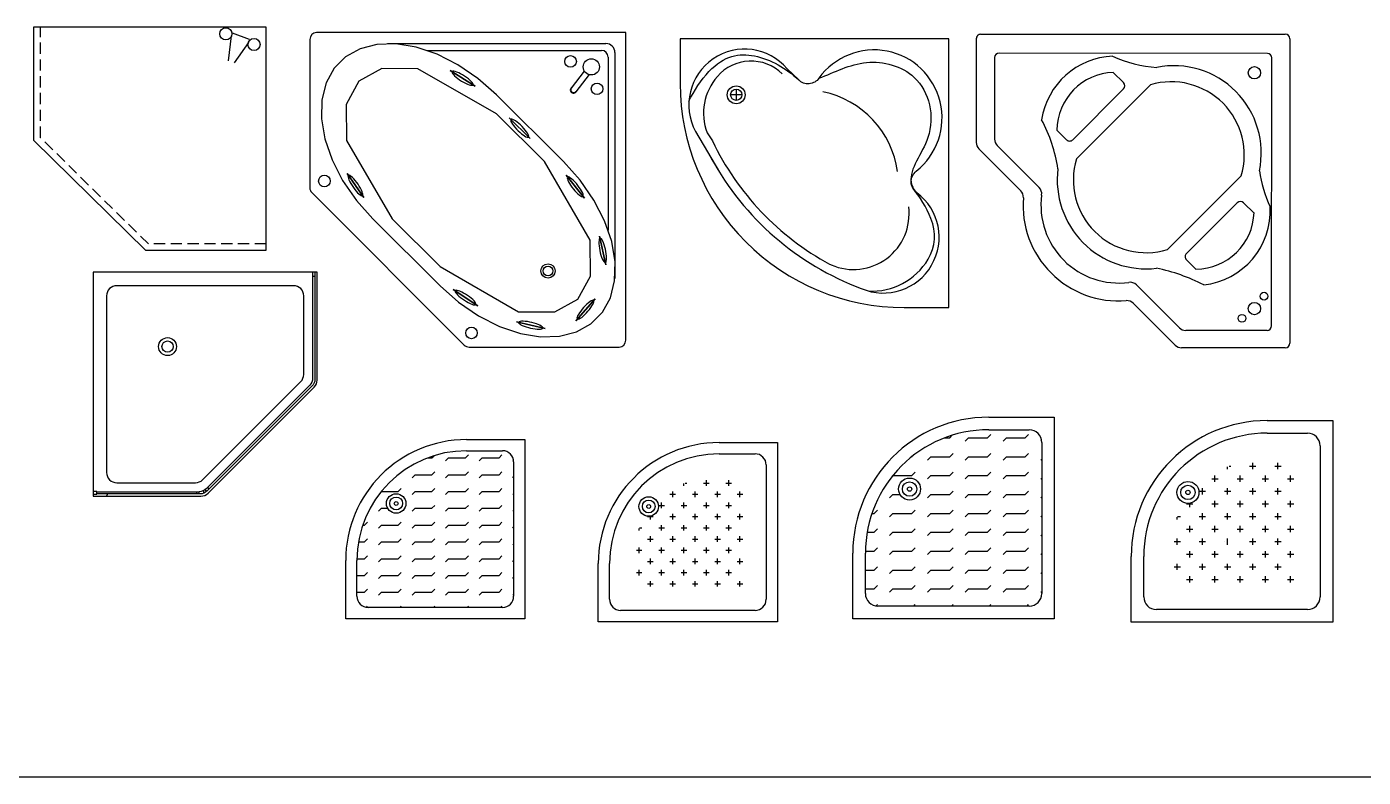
# Model space of a CAD drawing. Extents: x -42728 to 99010, y -18674 to 47645.
# Drawn here: x 39688 to 45656, y 32103 to 35455 of the extents above; entities that cross this region are included whole.
import ezdxf

# ---------------------------------------------------------------- set-up
doc = ezdxf.new("R2010")
doc.units = 0
doc.header["$LTSCALE"] = 100
doc.header["$MEASUREMENT"] = 0
doc.linetypes.add('DASHED', pattern=[0.75, 0.5, -0.25])
doc.layers.get('0').update_dxf_attribs({"linetype": 'CONTINUOUS'})
for name, color, linetype in [('1-门窗', 3, 'CONTINUOUS'), ('HATCH', 9, 'CONTINUOUS'), ('LAYER4', 4, 'CONTINUOUS')]:
    doc.layers.add(name, color=color, linetype=linetype)

# ---------------------------------------------------------------- blocks, each defined once
blk = doc.blocks.new('A$C26F45E04')
at = {"color": 3}
for p, q in [((0, 20), (0, 1380)), ((20, 1400), (1380, 1400)), ((1400, 1380), (1400, 916.6)), ((1302.6, 1318.8), (105.3, 1320.3)), ((85.3, 1300.3), (83.9, 102.1)), ((1322.6, 1298.9), (1323.1, 935.2)), ((752.5, 1193.4), (799.7, 1240.7)), ((632.7, 1183.3), (961.4, 853.7)), ((752.4, 1165.2), (978.5, 938.5)), ((1006.8, 938.5), (1049.1, 980.8)), ((1119.4, 715.1), (1311.3, 906.9)), ((1388.3, 888.3), (1201.3, 701.3)), ((225.6, 777.7), (556.7, 447.6)), ((170.2, 611.2), (216.2, 657.2)), ((244.4, 657.2), (471.2, 431.2)), ((428.6, 360.3), (471.2, 402.9)), ((497.1, 93.2), (684.7, 280.6)), ((511.7, 11.7), (698.7, 198.7)), ((641.4, 141.4), (641.4, 141.4)), ((103.8, 82.1), (468.8, 81.5)), ((20, 0), (483.4, 0))]:
    blk.add_line(p, q, dxfattribs=at)
for centre, radius in [((172, 1242), 27.5), ((1169.9, 1285.1), 17.4), ((1225.4, 1242), 27.5), ((1268.5, 1186.6), 17.4)]:
    blk.add_circle(centre, radius, dxfattribs=at)
for centre, radius, start, end in [((20, 1380), 20, 90, 180), ((1380, 1380), 20, 0, 90), ((105.3, 1300.3), 20, 89.93225, 179.93171), ((1302.6, 1298.8), 20, 0.06794, 89.93225), ((530.6, 882.7), 390, 78.24506, 191.31356), ((521.2, 1852.5), 594.7, 278.59374, 294.77229), ((787.4, 979.2), 333.7, 6.25054, 92.914), ((538.8, 870.4), 326.7, 73.29762, 196.49), ((787.4, 979.2), 261.7, 0.34757, 88.14745), ((766.6, 1179.3), 20, 135, 224.92324), ((1861.9, 635.4), 834.4, 152.89722, 168.26661), ((992.7, 952.7), 20, 224.92324, 315), ((1283.1, 935.2), 40, 314.98068, 0.06794), ((1360, 916.6), 40, 315, 0), ((651, 758.3), 324.7, 253.10415, 17.10157), ((-444.8, 850.3), 594.7, 335.95638, 355.74066), ((651, 758.3), 396.7, 262.73552, 6.78231), ((230.3, 643), 20, 45.09117, 135), ((764.1, 635.9), 347, 262.40445, 7.5569), ((764.1, 635.9), 427, 265.44622, 4.55378), ((1147.7, 686.8), 40, 134.98068, 187.5569), ((1229.6, 673), 40, 135, 184.55378), ((431.7, 622), 333.7, 182.10902, 261.37105), ((431.7, 622), 261.7, 182.10902, 269.30629), ((457, 417), 20, 315, 45.09117), ((705.9, -318.2), 691, 98.7375, 117.98165), ((712.9, 252.4), 40, 82.40445, 134.98068), ((727, 170.4), 40, 85.44622, 135), ((103.9, 102.1), 20, 179.93171, 269.91296), ((468.8, 121.5), 40, 269.91296, 314.98068), ((20, 20), 20, 180, 270), ((483.4, 40), 40, 270, 315)]:
    blk.add_arc(centre, radius, start, end, dxfattribs=at)
blk = doc.blocks.new('A$C25AD47D4')
at = {"color": 8, "rotation": 270}
blk.add_blockref('A$C26F45E04', (0, 1400), dxfattribs=at)
blk = doc.blocks.new('WC007')
at = {"linetype": 'ByBlock'}
for p, q in [((-950, -225), (-950, -275)), ((-925, -250), (-975, -250))]:
    blk.add_line(p, q, dxfattribs=at)
at = {"color": 2, "linetype": 'ByBlock'}
blk.add_lwpolyline([(0, 0), (-1200, 0), (-1200, -200, 0.414214), (-200, -1200), (0, -1200)], format="xyb", close=True, dxfattribs=at)
at = {"color": 3, "linetype": 'ByBlock'}
blk.add_lwpolyline([(-1061.1, -534.1, 0.179606), (-391.8, -1114.9, 0.887925), (-143.2, -687.1, -0.501187), (-145.9, -591, 1.149729), (-580.5, -175.8, -0.457822), (-671, -183.8), (-722.4, -134, 0.901996), (-1131.2, -414.1), (-1024.8, -596.2)], format="xyb", dxfattribs=at)
at = {"color": 9, "linetype": 'ByBlock'}
blk.add_lwpolyline([(-1034.2, -167.8, 0.276372), (-1079.7, -419.6), (-1056.3, -455.7, 0.157862), (-533, -1006.5, 0.033441), (-525.7, -1009.9, 0.579962), (-179.6, -750.5, 0.579962)], format="xyb", dxfattribs=at)
for centre, radius, start, end in [((-883.6, -299.4), 200, 45.87938, 138.8645), ((-648.1, -650.2), 422.5, 7.80228, 78.42703), ((-264.6, -881.6), 200, 329.16909, 23.10703), ((-343.6, -834.5), 292, 266.6358, 329.16909)]:
    blk.add_arc(centre, radius, start, end, dxfattribs=at)
for points, knots in [([(-1160.9, -278.3), (-1139.9, -233.5), (-1035.7, -77.9), (-866.6, -52.4), (-724.9, -131.1), (-671, -183.8), (-671, -183.8)], [133.729845, 133.729845, 133.729845, 133.729845, 239.493251, 454.496446, 679.060184, 679.060184, 679.060184, 679.060184, 679.060184]), ([(-580.5, -175.8), (-510.8, -149.3), (-375.9, -76.8), (-107.6, -147.7), (-42.3, -429.6), (-203.3, -608.2), (-148, -689.4), (-126.4, -713.2)], [0, 0, 0, 0, 223.801127, 446.89463, 722.409643, 934.585343, 1025.044186, 1025.044186, 1025.044186, 1025.044186])]:
    blk.add_open_spline(points, degree=3, knots=knots, dxfattribs=at)
blk.add_open_spline([(-80.7, -803.1), (-102.1, -752.8), (-126.8, -705), (-161.9, -665.8)], degree=3, dxfattribs=at)
at = {"layer": 'HATCH', "linetype": 'ByBlock'}
for radius in [40, 25]:
    blk.add_circle((-950, -250), radius, dxfattribs=at)
blk = doc.blocks.new('WC010')
at = {"color": 9, "linetype": 'ByBlock'}
for p, q in [((979.1, 0), (979.1, -17)), ((990.5, -17), (990.5, 0)), ((979.1, -17), (990.5, -17))]:
    blk.add_line(p, q, dxfattribs=at)
at = {"color": 2}
blk.add_lwpolyline([(986.8, -513.2, 0.198912), (1000, -481.4), (1000, 0), (0, 0), (0, -1000), (481.4, -1000, 0.198912), (513.2, -986.8)], format="xyb", close=True, dxfattribs=at)
at = {"color": 9, "linetype": 'ByBlock'}
for points in [[(990, -17), (990, -477.2, -0.198912), (976.8, -509), (509, -976.8, -0.198912), (477.2, -990), (17, -990)], [(980, -17), (980, -473.1, -0.198912), (966.8, -504.9), (504.9, -966.8, -0.198912), (473.1, -980)]]:
    blk.add_lwpolyline(points, format="xyb", dxfattribs=at)
at = {"color": 3}
blk.add_lwpolyline([(940, -456.5), (940, -105, 0.414214), (895, -60), (105, -60, 0.414214), (60, -105), (60, -895, 0.414214), (105, -940), (456.5, -940, 0.198912), (488.3, -926.8), (926.8, -488.3, 0.198912)], format="xyb", close=True, dxfattribs=at)
at = {"color": 9, "linetype": 'ByBlock'}
for points in [[(0, -990.8), (17, -990.8), (17, -979.3), (0, -979.3)], [(17, -980), (472.2, -980), (472.2, -990)], [(58.9, -1000), (64.7, -990)], [(461.6, -980), (461.6, -990)], [(490.5, -976.5), (494.1, -986.7)], [(498.7, -972), (505.4, -980.1)], [(510, -961.7), (516.9, -969)]]:
    blk.add_lwpolyline(points, dxfattribs=at)
at = {"layer": 'HATCH'}
for radius in [40, 25]:
    blk.add_circle((332, -332), radius, dxfattribs=at)
blk = doc.blocks.new('A$C69A01A09')
for p, q in [((0, 1373.9), (0, 711)), ((1411.2, 1404.1), (30.2, 1404.1)), ((1411.2, 30.2), (1411.2, 1404.1)), ((224.1, 1332.2), (159.6, 1296.2)), ((299.9, 1351.7), (224.1, 1332.2)), ((384.5, 1354.1), (299.9, 1351.7)), ((346.8, 1355.2), (1322.1, 1355.2)), ((475, 1339.4), (384.5, 1354.1)), ((568.3, 1307.9), (475, 1339.4)), ((523.6, 1325), (1302, 1325)), ((1362.5, 1314.9), (1362.5, 306.5)), ((159.6, 1296.2), (108.7, 1245)), ((661.3, 1260.8), (568.3, 1307.9)), ((750.7, 1199.7), (661.3, 1260.8)), ((1332.2, 1294.7), (1332.2, 522.5)), ((108.7, 1245), (73, 1180.4)), ((321.2, 1243.5), (218.1, 1187.1)), ((482.6, 1242.8), (321.2, 1243.5)), ((833.7, 1041.2), (482.6, 1242.8)), ((737.8, 1165.5), (626.8, 1235.2)), ((626.8, 1235.2), (737.8, 1165.5)), ((636.2, 1230.8), (634.9, 1228.7)), ((634.9, 1228.7), (635.4, 1225.6)), ((635.4, 1225.6), (637.5, 1221.6)), ((639.2, 1231.7), (636.2, 1230.8)), ((637.5, 1221.6), (641.2, 1216.8)), ((643.7, 1231.5), (639.2, 1231.7)), ((641.2, 1216.8), (646.4, 1211.5)), ((649.6, 1230.2), (643.7, 1231.5)), ((646.4, 1211.5), (653, 1205.7)), ((656.7, 1227.9), (649.6, 1230.2)), ((653, 1205.7), (660.5, 1199.8)), ((664.8, 1224.5), (656.7, 1227.9)), ((660.5, 1199.8), (668.9, 1193.8)), ((673.4, 1220.2), (664.8, 1224.5)), ((668.9, 1193.8), (677.8, 1188.1)), ((682.4, 1215.3), (673.4, 1220.2)), ((691.4, 1209.8), (682.4, 1215.3)), ((700, 1203.9), (691.4, 1209.8)), ((708, 1198), (700, 1203.9)), ((715.1, 1192.1), (708, 1198)), ((833.5, 1126.7), (750.7, 1199.7)), ((1225.7, 1232.2), (1166.6, 1156.3)), ((1248, 1216.8), (1188.4, 1140.1)), ((73, 1180.4), (53.9, 1104.4)), ((218.1, 1187.1), (162.2, 1083.7)), ((677.8, 1188.1), (686.8, 1182.9)), ((686.8, 1182.9), (695.6, 1178.2)), ((695.6, 1178.2), (704, 1174.4)), ((704, 1174.4), (711.6, 1171.5)), ((711.6, 1171.5), (718.2, 1169.7)), ((721, 1186.5), (715.1, 1192.1)), ((718.2, 1169.7), (723.4, 1168.9)), ((725.5, 1181.4), (721, 1186.5)), ((723.4, 1168.9), (727.2, 1169.3)), ((728.5, 1177), (725.5, 1181.4)), ((727.2, 1169.3), (729.3, 1170.8)), ((729.7, 1173.4), (728.5, 1177)), ((729.3, 1170.8), (729.7, 1173.4)), ((53.9, 1104.4), (51.9, 1019.8)), ((162.2, 1083.7), (163.8, 922.3)), ((833.5, 1126.7), (1133.5, 828.3)), ((51.9, 1019.8), (67.1, 929.4)), ((833.7, 1041.2), (1048, 828.1)), ((983.5, 930.9), (890.8, 1023.6)), ((890.8, 1023.6), (983.5, 930.9)), ((897.2, 1015.4), (896.9, 1012.3)), ((898.9, 1017.1), (897.2, 1015.4)), ((902, 1017.4), (898.9, 1017.1)), ((906.4, 1016.2), (902, 1017.4)), ((911.9, 1013.6), (906.4, 1016.2)), ((896.9, 1012.3), (898.1, 1007.9)), ((898.1, 1007.9), (900.7, 1002.4)), ((900.7, 1002.4), (904.6, 996.1)), ((904.6, 996.1), (909.7, 989)), ((909.7, 989), (915.7, 981.5)), ((918.3, 1009.7), (911.9, 1013.6)), ((915.7, 981.5), (922.6, 973.8)), ((925.3, 1004.7), (918.3, 1009.7)), ((922.6, 973.8), (929.9, 966.3)), ((932.8, 998.6), (925.3, 1004.7)), ((929.9, 966.3), (937.6, 959.2)), ((940.5, 991.8), (932.8, 998.6)), ((937.6, 959.2), (945.2, 952.7)), ((948, 984.4), (940.5, 991.8)), ((955.2, 976.8), (948, 984.4)), ((961.6, 969.2), (955.2, 976.8)), ((967.2, 961.8), (961.6, 969.2)), ((971.7, 955.1), (967.2, 961.8)), ((975, 949.1), (971.7, 955.1)), ((67.1, 929.4), (99.1, 836.2)), ((163.8, 922.3), (367.1, 572.2)), ((945.2, 952.7), (952.5, 947.1)), ((952.5, 947.1), (959.3, 942.6)), ((959.3, 942.6), (965.2, 939.3)), ((965.2, 939.3), (970.2, 937.4)), ((970.2, 937.4), (973.9, 937)), ((973.9, 937), (976.3, 938)), ((976.9, 944.2), (975, 949.1)), ((976.3, 938), (977.3, 940.4)), ((977.3, 940.4), (976.9, 944.2)), ((99.1, 836.2), (146.6, 743.5)), ((1251.3, 477.9), (1048, 828.1)), ((1206.9, 745.8), (1133.5, 828.3)), ((146.6, 743.5), (208.2, 654.4)), ((240.5, 667.8), (166.1, 775.8)), ((166.1, 775.8), (240.5, 667.8)), ((171, 766.6), (170.1, 763.6)), ((170.1, 763.6), (170.5, 759.1)), ((170.5, 759.1), (172.1, 753.2)), ((173, 768), (171, 766.6)), ((172.1, 753.2), (174.7, 746.2)), ((176.1, 767.7), (173, 768)), ((174.7, 746.2), (178.4, 738.4)), ((180.2, 765.7), (176.1, 767.7)), ((178.4, 738.4), (183.1, 729.9)), ((185.1, 762.2), (180.2, 765.7)), ((183.1, 729.9), (188.4, 721.1)), ((190.7, 757.2), (185.1, 762.2)), ((188.4, 721.1), (194.3, 712.4)), ((196.7, 750.9), (190.7, 757.2)), ((203, 743.6), (196.7, 750.9)), ((209.3, 735.5), (203, 743.6)), ((215.3, 726.9), (209.3, 735.5)), ((221, 718.1), (215.3, 726.9)), ((226, 709.4), (221, 718.1)), ((1226.2, 664.3), (1144.8, 767.1)), ((1144.8, 767.1), (1226.2, 664.3)), ((1150.2, 758.2), (1149.6, 755.2)), ((1149.6, 755.2), (1150.3, 750.7)), ((1152.1, 759.8), (1150.2, 758.2)), ((1150.3, 750.7), (1152.2, 745)), ((1155.3, 759.7), (1152.1, 759.8)), ((1152.2, 745), (1155.3, 738.2)), ((1159.5, 758), (1155.3, 759.7)), ((1155.3, 738.2), (1159.6, 730.6)), ((1164.6, 754.8), (1159.5, 758)), ((1159.6, 730.6), (1164.7, 722.4)), ((1170.5, 750.2), (1164.6, 754.8)), ((1164.7, 722.4), (1170.6, 714)), ((1176.9, 744.3), (1170.5, 750.2)), ((1183.7, 737.5), (1176.9, 744.3)), ((1190.5, 729.8), (1183.7, 737.5)), ((1197.1, 721.6), (1190.5, 729.8)), ((1203.4, 713.2), (1197.1, 721.6)), ((1268.5, 656.7), (1206.9, 745.8)), ((8.9, 689.7), (689.7, 8.9)), ((194.3, 712.4), (200.5, 704)), ((200.5, 704), (206.8, 696.2)), ((206.8, 696.2), (213, 689.4)), ((213, 689.4), (218.8, 683.7)), ((218.8, 683.7), (224.1, 679.5)), ((224.1, 679.5), (228.6, 676.7)), ((230.1, 701.2), (226, 709.4)), ((228.6, 676.7), (232.2, 675.6)), ((233.4, 693.8), (230.1, 701.2)), ((232.2, 675.6), (234.8, 676.1)), ((235.5, 687.3), (233.4, 693.8)), ((234.8, 676.1), (236.2, 678.3)), ((236.4, 682.1), (235.5, 687.3)), ((236.2, 678.3), (236.4, 682.1)), ((1170.6, 714), (1177.1, 705.7)), ((1177.1, 705.7), (1183.8, 697.7)), ((1183.8, 697.7), (1190.7, 690.4)), ((1190.7, 690.4), (1197.3, 684)), ((1197.3, 684), (1203.5, 678.8)), ((1208.9, 704.9), (1203.4, 713.2)), ((1203.5, 678.8), (1209, 674.8)), ((1213.6, 697), (1208.9, 704.9)), ((1209, 674.8), (1213.7, 672.4)), ((1217.3, 689.7), (1213.6, 697)), ((1213.7, 672.4), (1217.4, 671.5)), ((1219.9, 683.4), (1217.3, 689.7)), ((1217.4, 671.5), (1219.9, 672.2)), ((1221.2, 678.3), (1219.9, 683.4)), ((1219.9, 672.2), (1221.2, 674.5)), ((1221.2, 674.5), (1221.2, 678.3)), ((1316, 564), (1268.5, 656.7)), ((208.2, 654.4), (281.6, 572)), ((281.6, 572), (581.6, 273.5)), ((367.1, 572.2), (581.3, 359.1)), ((1348, 470.8), (1316, 564)), ((1252.8, 316.5), (1251.3, 477.9)), ((1292.5, 480.7), (1291.4, 475.5)), ((1294.2, 484.1), (1292.5, 480.7)), ((1294.2, 495.4), (1321.7, 367.2)), ((1321.7, 367.2), (1294.2, 495.4)), ((1296.3, 485.5), (1294.2, 484.1)), ((1298.9, 485.1), (1296.3, 485.5)), ((1301.8, 482.7), (1298.9, 485.1)), ((1305, 478.4), (1301.8, 482.7)), ((1308.2, 472.4), (1305, 478.4)), ((1291.4, 475.5), (1290.9, 468.7)), ((1290.9, 468.7), (1291, 460.6)), ((1291, 460.6), (1291.7, 451.4)), ((1291.7, 451.4), (1293.1, 441.5)), ((1293.1, 441.5), (1294.9, 431.2)), ((1294.9, 431.2), (1297.2, 420.9)), ((1297.2, 420.9), (1299.9, 411)), ((1311.4, 465), (1308.2, 472.4)), ((1314.5, 456.3), (1311.4, 465)), ((1317.4, 446.7), (1314.5, 456.3)), ((1319.9, 436.6), (1317.4, 446.7)), ((1322, 426.2), (1319.9, 436.6)), ((1323.6, 416.1), (1322, 426.2)), ((1363.2, 380.4), (1348, 470.8)), ((581.3, 359.1), (932.5, 157.5)), ((1299.9, 411), (1302.9, 401.9)), ((1302.9, 401.9), (1306.1, 393.8)), ((1306.1, 393.8), (1309.4, 387)), ((1309.4, 387), (1312.6, 381.9)), ((1312.6, 381.9), (1315.6, 378.5)), ((1315.6, 378.5), (1318.3, 377.1)), ((1318.3, 377.1), (1320.7, 377.6)), ((1320.7, 377.6), (1322.6, 380)), ((1322.6, 380), (1324, 384.3)), ((1324.6, 406.5), (1323.6, 416.1)), ((1324, 384.3), (1324.8, 390.3)), ((1325, 397.8), (1324.6, 406.5)), ((1324.8, 390.3), (1325, 397.8)), ((1361.2, 295.8), (1363.2, 380.4)), ((1197, 213.1), (1252.8, 316.5)), ((581.6, 273.5), (664.4, 200.5)), ((749.6, 184.4), (640.7, 257.4)), ((640.7, 257.4), (749.6, 184.4)), ((649.9, 252.7), (648.6, 250.7)), ((648.6, 250.7), (648.9, 247.6)), ((648.9, 247.6), (650.9, 243.5)), ((652.9, 253.5), (649.9, 252.7)), ((650.9, 243.5), (654.5, 238.6)), ((657.4, 253.2), (652.9, 253.5)), ((663.3, 251.8), (657.4, 253.2)), ((670.3, 249.2), (663.3, 251.8)), ((678.2, 245.6), (670.3, 249.2)), ((686.8, 241.1), (678.2, 245.6)), ((695.6, 235.9), (686.8, 241.1)), ((1342.1, 219.9), (1361.2, 295.8)), ((654.5, 238.6), (659.5, 233.1)), ((659.5, 233.1), (665.9, 227.2)), ((664.4, 200.5), (753.8, 139.4)), ((665.9, 227.2), (673.3, 221)), ((673.3, 221), (681.5, 214.8)), ((681.5, 214.8), (690.2, 208.8)), ((690.2, 208.8), (699, 203.3)), ((704.4, 230.1), (695.6, 235.9)), ((699, 203.3), (707.8, 198.4)), ((712.9, 224), (704.4, 230.1)), ((707.8, 198.4), (716, 194.4)), ((720.7, 217.8), (712.9, 224)), ((716, 194.4), (723.5, 191.2)), ((727.6, 211.7), (720.7, 217.8)), ((723.5, 191.2), (730, 189.2)), ((733.4, 205.9), (727.6, 211.7)), ((730, 189.2), (735.2, 188.3)), ((737.7, 200.7), (733.4, 205.9)), ((735.2, 188.3), (739, 188.6)), ((740.5, 196.2), (737.7, 200.7)), ((739, 188.6), (741.2, 190.1)), ((741.7, 192.6), (740.5, 196.2)), ((741.2, 190.1), (741.7, 192.6)), ((1093.9, 156.8), (1197, 213.1)), ((1274, 215.6), (1187.4, 117.2)), ((1187.4, 117.2), (1274, 215.6)), ((1230, 184.4), (1222.8, 176.8)), ((1237.1, 191.4), (1230, 184.4)), ((1244.1, 197.5), (1237.1, 191.4)), ((1250.6, 202.4), (1244.1, 197.5)), ((1256.3, 206), (1250.6, 202.4)), ((1254.6, 176), (1259.8, 183.7)), ((1261.1, 208.2), (1256.3, 206)), ((1259.8, 183.7), (1263.8, 190.7)), ((1264.8, 208.9), (1261.1, 208.2)), ((1263.8, 190.7), (1266.7, 196.9)), ((1267.3, 208.1), (1264.8, 208.9)), ((1266.7, 196.9), (1268.3, 201.9)), ((1268.5, 205.7), (1267.3, 208.1)), ((1268.3, 201.9), (1268.5, 205.7)), ((1306.4, 155.2), (1342.1, 219.9)), ((753.8, 139.4), (846.8, 92.3)), ((932.5, 157.5), (1093.9, 156.8)), ((1193.7, 133.3), (1192.8, 128.8)), ((1192.8, 128.8), (1193.3, 125.8)), ((1193.3, 125.8), (1195.1, 124.2)), ((1195.9, 138.9), (1193.7, 133.3)), ((1195.1, 124.2), (1198.2, 124.1)), ((1199.4, 145.5), (1195.9, 138.9)), ((1198.2, 124.1), (1202.5, 125.5)), ((1204, 152.9), (1199.4, 145.5)), ((1202.5, 125.5), (1207.8, 128.4)), ((1209.6, 160.8), (1204, 152.9)), ((1207.8, 128.4), (1213.9, 132.7)), ((1215.9, 168.9), (1209.6, 160.8)), ((1213.9, 132.7), (1220.7, 138.3)), ((1222.8, 176.8), (1215.9, 168.9)), ((1220.7, 138.3), (1227.8, 144.8)), ((1227.8, 144.8), (1235, 152.1)), ((1235, 152.1), (1242, 159.9)), ((1242, 159.9), (1248.7, 168)), ((1248.7, 168), (1254.6, 176)), ((1255.5, 104), (1306.4, 155.2)), ((846.8, 92.3), (940.1, 60.9)), ((1050.3, 82.7), (922.6, 112.5)), ((922.6, 112.5), (1050.3, 82.7)), ((933, 111.4), (932.4, 109)), ((932.4, 109), (933.8, 106.2)), ((935.5, 113.2), (933, 111.4)), ((933.8, 106.2), (937.1, 103.1)), ((939.8, 114.6), (935.5, 113.2)), ((937.1, 103.1), (942.2, 99.8)), ((945.8, 115.3), (939.8, 114.6)), ((940.1, 60.9), (1030.6, 46.1)), ((942.2, 99.8), (948.9, 96.5)), ((953.3, 115.3), (945.8, 115.3)), ((948.9, 96.5), (956.9, 93.1)), ((962, 114.7), (953.3, 115.3)), ((956.9, 93.1), (966, 90)), ((971.5, 113.5), (962, 114.7)), ((966, 90), (975.9, 87.1)), ((981.7, 111.8), (971.5, 113.5)), ((975.9, 87.1), (986.1, 84.6)), ((991.9, 109.5), (981.7, 111.8)), ((986.1, 84.6), (996.4, 82.5)), ((1002, 106.8), (991.9, 109.5)), ((996.4, 82.5), (1006.3, 81.1)), ((1011.6, 103.7), (1002, 106.8)), ((1006.3, 81.1), (1015.4, 80.2)), ((1020.2, 100.5), (1011.6, 103.7)), ((1015.4, 80.2), (1023.6, 79.9)), ((1027.6, 97.1), (1020.2, 100.5)), ((1023.6, 79.9), (1030.3, 80.3)), ((1033.5, 93.8), (1027.6, 97.1)), ((1030.3, 80.3), (1035.5, 81.3)), ((1037.7, 90.6), (1033.5, 93.8)), ((1035.5, 81.3), (1039, 82.9)), ((1040.1, 87.6), (1037.7, 90.6)), ((1039, 82.9), (1040.5, 85)), ((1040.5, 85), (1040.1, 87.6)), ((1115.2, 48.5), (1191, 68)), ((1191, 68), (1255.5, 104)), ((1030.6, 46.1), (1115.2, 48.5)), ((711, 0), (1381, 0))]:
    blk.add_line(p, q)
for centre, radius in [((1164.2, 1275.7), 25.9), ((1256.9, 1251.2), 36.1), ((1282.5, 1153.1), 25.9), ((64.9, 741.6), 25.9), ((1063.6, 339.8), 31.7), ((1063.6, 339.8), 21.6), ((721.9, 63), 25.9)]:
    blk.add_circle(centre, radius)
for centre, radius, start, end in [((30.2, 1373.9), 30.2, 90, 180), ((1302, 1294.7), 30.2, 0, 90), ((1322.1, 1314.9), 40.3, 360, 90), ((1176.7, 1147.4), 13.8, 130.68681, 331.18905), ((1178.9, 1150.1), 13.8, 130.68681, 331.18905), ((30.2, 711), 30.2, 180, 225), ((711, 30.2), 30.2, 225, 270), ((1381, 30.2), 30.2, 270, 360)]:
    blk.add_arc(centre, radius, start, end)
blk = doc.blocks.new('A$C432F676E')
at = {"color": 8}
for p, q in [((9.5, 140.6), (119.8, 127.6)), ((103.7, 47.3), (132.4, 122.9)), ((91.2, 52.1), (0, 115.4))]:
    blk.add_line(p, q, dxfattribs=at)
for centre in [(129.3, 152.8), (81.6, 26.9)]:
    blk.add_circle(centre, 26.9, dxfattribs=at)
blk = doc.blocks.new('A$C406275FE')
at = {"layer": 'LAYER4'}
for p, q in [((0, 1000), (1036.7, 1000)), ((0, 491.5), (0, 1000)), ((1036.7, 1000), (1036.7, 0)), ((500, 0), (0, 491.5)), ((1036.7, 0), (500, 0))]:
    blk.add_line(p, q, dxfattribs=at)
at = {"layer": 'LAYER4', "color": 8, "linetype": 'DASHED'}
for p, q in [((30, 504.1), (30, 1000)), ((512.3, 30), (30, 504.1)), ((1036.7, 30), (512.3, 30))]:
    blk.add_line(p, q, dxfattribs=at)
at = {"layer": 'LAYER4', "color": 8, "rotation": 90}
blk.add_blockref('A$C432F676E', (1010.2, 838.9), dxfattribs=at)
blk = doc.blocks.new('1')
at = {"layer": '1-门窗'}
for p, q in [((42780, 33597.6), (43040, 33597.6)), ((42780, 33547.6), (42940, 33547.6)), ((43040, 33597.6), (43040, 32797.6)), ((42990, 33497.6), (42990, 32897.6)), ((42722.7, 33404.4), (42722.7, 33429.4)), ((42822.7, 33404.4), (42822.7, 33429.4)), ((42560.2, 33366.9), (42585.2, 33366.9)), ((42572.7, 33354.4), (42572.7, 33379.4)), ((42622.7, 33404.4), (42622.7, 33414.5)), ((42628.3, 33416.9), (42635.2, 33416.9)), ((42660.2, 33366.9), (42685.2, 33366.9)), ((42672.7, 33354.4), (42672.7, 33379.4)), ((42710.2, 33416.9), (42735.2, 33416.9)), ((42760.2, 33366.9), (42785.2, 33366.9)), ((42772.7, 33354.4), (42772.7, 33379.4)), ((42810.2, 33416.9), (42835.2, 33416.9)), ((42860.2, 33366.9), (42885.2, 33366.9)), ((42872.7, 33354.4), (42872.7, 33379.4)), ((42510.2, 33316.9), (42535.2, 33316.9)), ((42522.7, 33304.4), (42522.7, 33329.4)), ((42610.2, 33316.9), (42635.2, 33316.9)), ((42622.7, 33304.4), (42622.7, 33329.4)), ((42710.2, 33316.9), (42735.2, 33316.9)), ((42722.7, 33304.4), (42722.7, 33329.4)), ((42810.2, 33316.9), (42835.2, 33316.9)), ((42822.7, 33304.4), (42822.7, 33329.4)), ((42460.2, 33266.9), (42485.2, 33266.9)), ((42472.7, 33254.4), (42472.7, 33269.3)), ((42560.2, 33266.9), (42585.2, 33266.9)), ((42572.7, 33254.4), (42572.7, 33279.4)), ((42660.2, 33266.9), (42685.2, 33266.9)), ((42672.7, 33254.4), (42672.7, 33279.4)), ((42760.2, 33266.9), (42785.2, 33266.9)), ((42772.7, 33254.4), (42772.7, 33279.4)), ((42860.2, 33266.9), (42885.2, 33266.9)), ((42872.7, 33254.4), (42872.7, 33279.4)), ((42422.7, 33204.4), (42422.7, 33213.9)), ((42424, 33216.9), (42435.2, 33216.9)), ((42510.2, 33216.9), (42535.2, 33216.9)), ((42522.7, 33204.4), (42522.7, 33229.4)), ((42610.2, 33216.9), (42635.2, 33216.9)), ((42622.7, 33204.4), (42622.7, 33229.4)), ((42710.2, 33216.9), (42735.2, 33216.9)), ((42722.7, 33204.4), (42722.7, 33229.4)), ((42810.2, 33216.9), (42835.2, 33216.9)), ((42822.7, 33204.4), (42822.7, 33229.4)), ((42422.7, 33104.4), (42422.7, 33129.4)), ((42460.2, 33166.9), (42485.2, 33166.9)), ((42472.7, 33154.4), (42472.7, 33179.4)), ((42522.7, 33104.4), (42522.7, 33129.4)), ((42560.2, 33166.9), (42585.2, 33166.9)), ((42572.7, 33154.4), (42572.7, 33179.4)), ((42622.7, 33104.4), (42622.7, 33129.4)), ((42660.2, 33166.9), (42685.2, 33166.9)), ((42672.7, 33154.4), (42672.7, 33179.4)), ((42722.7, 33104.4), (42722.7, 33129.4)), ((42760.2, 33166.9), (42785.2, 33166.9)), ((42772.7, 33154.4), (42772.7, 33179.4)), ((42822.7, 33104.4), (42822.7, 33129.4)), ((42860.2, 33166.9), (42885.2, 33166.9)), ((42872.7, 33154.4), (42872.7, 33179.4)), ((42410.2, 33116.9), (42435.2, 33116.9)), ((42460.2, 33066.9), (42485.2, 33066.9)), ((42472.7, 33054.4), (42472.7, 33079.4)), ((42510.2, 33116.9), (42535.2, 33116.9)), ((42560.2, 33066.9), (42585.2, 33066.9)), ((42572.7, 33054.4), (42572.7, 33079.4)), ((42610.2, 33116.9), (42635.2, 33116.9)), ((42660.2, 33066.9), (42685.2, 33066.9)), ((42672.7, 33054.4), (42672.7, 33079.4)), ((42710.2, 33116.9), (42735.2, 33116.9)), ((42760.2, 33066.9), (42785.2, 33066.9)), ((42772.7, 33054.4), (42772.7, 33079.4)), ((42810.2, 33116.9), (42835.2, 33116.9)), ((42860.2, 33066.9), (42885.2, 33066.9)), ((42872.7, 33054.4), (42872.7, 33079.4)), ((42240, 32797.6), (42240, 33057.6)), ((42290, 32897.6), (42290, 33057.6)), ((42410.2, 33016.9), (42435.2, 33016.9)), ((42422.7, 33004.4), (42422.7, 33029.4)), ((42510.2, 33016.9), (42535.2, 33016.9)), ((42522.7, 33004.4), (42522.7, 33029.4)), ((42610.2, 33016.9), (42635.2, 33016.9)), ((42622.7, 33004.4), (42622.7, 33029.4)), ((42710.2, 33016.9), (42735.2, 33016.9)), ((42722.7, 33004.4), (42722.7, 33029.4)), ((42810.2, 33016.9), (42835.2, 33016.9)), ((42822.7, 33004.4), (42822.7, 33029.4)), ((42460.2, 32966.9), (42485.2, 32966.9)), ((42472.7, 32954.4), (42472.7, 32979.4)), ((42560.2, 32966.9), (42585.2, 32966.9)), ((42572.7, 32954.4), (42572.7, 32979.4)), ((42660.2, 32966.9), (42685.2, 32966.9)), ((42672.7, 32954.4), (42672.7, 32979.4)), ((42760.2, 32966.9), (42785.2, 32966.9)), ((42772.7, 32954.4), (42772.7, 32979.4)), ((42860.2, 32966.9), (42885.2, 32966.9)), ((42872.7, 32954.4), (42872.7, 32979.4)), ((42940, 32847.6), (42340, 32847.6)), ((43040, 32797.6), (42240, 32797.6))]:
    blk.add_line(p, q, dxfattribs=at)
for radius in [43.6, 28.6, 8.58]:
    blk.add_circle((42465.4, 33312.3), radius, dxfattribs=at)
for centre, radius, start, end in [((42780, 33057.6), 540, 90, 180), ((42780, 33057.6), 490, 90, 180), ((42940, 33497.6), 50, 0, 90), ((42340, 32897.6), 50, 180, 270), ((42940, 32897.6), 50, 270, 0)]:
    blk.add_arc(centre, radius, start, end, dxfattribs=at)

msp = doc.modelspace()

# ---------------------------------------------------------------- linework, layer by layer
msp.add_line((56448.48597, 32102.82767), (36455.69455, 32102.82767))
at = {"layer": '1-门窗'}
for p, q in [((43983.99534, 33711.07233), (44276.49534, 33711.07233)), ((44276.49534, 33711.07233), (44276.49534, 32811.07233)), ((45227.15939, 33695.9468), (45519.65939, 33695.9468)), ((45519.65939, 33695.9468), (45519.65939, 32795.9468)), ((41652.15196, 33611.07233), (41912.15196, 33611.07233)), ((41912.15196, 33611.07233), (41912.15196, 32811.07233)), ((43787.83374, 33618.73948), (43809.23465, 33618.73948)), ((43809.23492, 33618.74), (43820.51984, 33630.02491)), ((43878.69439, 33603.82447), (43893.60992, 33618.74)), ((43893.60965, 33618.73948), (43977.98465, 33618.73948)), ((43977.98492, 33618.74), (43992.90046, 33633.65553)), ((43983.99534, 33654.82233), (44163.99534, 33654.82233)), ((44047.44439, 33603.82447), (44062.35992, 33618.74)), ((44062.35965, 33618.73948), (44146.73465, 33618.73948)), ((44146.73492, 33618.74), (44161.65046, 33633.65553)), ((44216.19439, 33603.82447), (44219.57843, 33607.2085)), ((45227.15939, 33639.6968), (45407.15939, 33639.6968)), ((41646.80937, 33528.99915), (41660.06762, 33542.2574)), ((41652.15196, 33561.07233), (41812.15196, 33561.07233)), ((41796.80937, 33528.99915), (41810.06762, 33542.2574)), ((43809.23492, 33534.365), (43824.15046, 33549.28053)), ((43977.98492, 33534.365), (43992.90046, 33549.28053)), ((44146.73492, 33534.365), (44161.65046, 33549.28053)), ((44220.24534, 33598.57233), (44220.24534, 32923.57233)), ((45463.40939, 33583.4468), (45463.40939, 32908.4468)), ((41477.78609, 33528.99868), (41496.80912, 33528.99868)), ((41496.80937, 33528.99915), (41506.8404, 33539.03018)), ((41558.55111, 33515.7409), (41571.80937, 33528.99915)), ((41571.80912, 33528.99868), (41646.80912, 33528.99868)), ((41708.55111, 33515.7409), (41721.80937, 33528.99915)), ((41721.80912, 33528.99868), (41796.80912, 33528.99868)), ((41858.55111, 33515.7409), (41861.55915, 33518.74893)), ((41862.15196, 33511.07233), (41862.15196, 32911.07233)), ((43640.05539, 33534.36448), (43640.48465, 33534.36448)), ((43640.48492, 33534.365), (43642.1424, 33536.02248)), ((43709.94439, 33519.44947), (43724.85992, 33534.365)), ((43724.85965, 33534.36448), (43809.23465, 33534.36448)), ((43878.69439, 33519.44947), (43893.60992, 33534.365)), ((43893.60965, 33534.36448), (43977.98465, 33534.36448)), ((44047.44439, 33519.44947), (44062.35992, 33534.365)), ((44062.35965, 33534.36448), (44146.73465, 33534.36448)), ((44216.19439, 33519.44947), (44220.24534, 33523.50042)), ((45050.1718, 33478.58925), (45050.1718, 33489.9153)), ((45056.51379, 33492.65175), (45064.2343, 33492.65175)), ((45148.6093, 33492.65175), (45176.7343, 33492.65175)), ((45162.6718, 33478.58925), (45162.6718, 33506.71425)), ((45261.1093, 33492.65175), (45289.2343, 33492.65175)), ((45275.1718, 33478.58925), (45275.1718, 33506.71425)), ((41346.42756, 33453.99868), (41346.80912, 33453.99868)), ((41346.80937, 33453.99915), (41348.28268, 33455.47246)), ((41408.55111, 33440.7409), (41421.80937, 33453.99915)), ((41421.80912, 33453.99868), (41496.80912, 33453.99868)), ((41496.80937, 33453.99915), (41510.06762, 33467.2574)), ((41558.55111, 33440.7409), (41571.80937, 33453.99915)), ((41571.80912, 33453.99868), (41646.80912, 33453.99868)), ((41646.80937, 33453.99915), (41660.06762, 33467.2574)), ((41708.55111, 33440.7409), (41721.80937, 33453.99915)), ((41721.80912, 33453.99868), (41796.80912, 33453.99868)), ((41796.80937, 33453.99915), (41810.06762, 33467.2574)), ((41858.55111, 33440.7409), (41862.15196, 33444.34174)), ((43551.5452, 33445.42528), (43556.10992, 33449.99)), ((43556.10965, 33449.98948), (43640.48465, 33449.98948)), ((43640.48492, 33449.99), (43655.40046, 33464.90553)), ((43709.94439, 33435.07447), (43724.85992, 33449.99)), ((43724.85965, 33449.98948), (43809.23465, 33449.98948)), ((43809.23492, 33449.99), (43824.15046, 33464.90553)), ((43878.69439, 33435.07447), (43893.60992, 33449.99)), ((43893.60965, 33449.98948), (43977.98465, 33449.98948)), ((43977.98492, 33449.99), (43992.90046, 33464.90553)), ((44047.44439, 33435.07447), (44062.35992, 33449.99)), ((44062.35965, 33449.98948), (44146.73465, 33449.98948)), ((44146.73492, 33449.99), (44161.65046, 33464.90553)), ((44216.19439, 33435.07447), (44220.24534, 33439.12542)), ((44979.8593, 33436.40175), (45007.9843, 33436.40175)), ((44993.9218, 33422.33925), (44993.9218, 33450.46425)), ((45092.3593, 33436.40175), (45120.4843, 33436.40175)), ((45106.4218, 33422.33925), (45106.4218, 33450.46425)), ((45204.8593, 33436.40175), (45232.9843, 33436.40175)), ((45218.9218, 33422.33925), (45218.9218, 33450.46425)), ((45317.3593, 33436.40175), (45345.4843, 33436.40175)), ((45331.4218, 33422.33925), (45331.4218, 33450.46425)), ((41267.75183, 33374.94162), (41271.80937, 33378.99915)), ((41271.80912, 33378.99868), (41346.80912, 33378.99868)), ((41346.80937, 33378.99915), (41360.06762, 33392.2574)), ((41408.55111, 33365.7409), (41421.80937, 33378.99915)), ((41421.80912, 33378.99868), (41496.80912, 33378.99868)), ((41496.80937, 33378.99915), (41510.06762, 33392.2574)), ((41558.55111, 33365.7409), (41571.80937, 33378.99915)), ((41571.80912, 33378.99868), (41646.80912, 33378.99868)), ((41646.80937, 33378.99915), (41660.06762, 33392.2574)), ((41708.55111, 33365.7409), (41721.80937, 33378.99915)), ((41721.80912, 33378.99868), (41796.80912, 33378.99868)), ((41796.80937, 33378.99915), (41810.06762, 33392.2574)), ((41858.55111, 33365.7409), (41862.15196, 33369.34174)), ((43541.19439, 33350.69947), (43556.10992, 33365.615)), ((43556.10965, 33365.61448), (43587.56354, 33365.61448)), ((43709.94439, 33350.69947), (43724.85992, 33365.615)), ((43724.85965, 33365.61448), (43809.23465, 33365.61448)), ((43809.23492, 33365.615), (43824.15046, 33380.53053)), ((43878.69439, 33350.69947), (43893.60992, 33365.615)), ((43893.60965, 33365.61448), (43977.98465, 33365.61448)), ((43977.98492, 33365.615), (43992.90046, 33380.53053)), ((44047.44439, 33350.69947), (44062.35992, 33365.615)), ((44062.35965, 33365.61448), (44146.73465, 33365.61448)), ((44146.73492, 33365.615), (44161.65046, 33380.53053)), ((44923.6093, 33380.15175), (44951.7343, 33380.15175)), ((44937.6718, 33366.08925), (44937.6718, 33394.21425)), ((45036.1093, 33380.15175), (45064.2343, 33380.15175)), ((45050.1718, 33366.08925), (45050.1718, 33394.21425)), ((45148.6093, 33380.15175), (45176.7343, 33380.15175)), ((45162.6718, 33366.08925), (45162.6718, 33394.21425)), ((45261.1093, 33380.15175), (45289.2343, 33380.15175)), ((45275.1718, 33366.08925), (45275.1718, 33394.21425)), ((41258.55111, 33290.7409), (41271.80937, 33303.99915)), ((41271.80912, 33303.99868), (41299.76813, 33303.99868)), ((41408.55111, 33290.7409), (41421.80937, 33303.99915)), ((41421.80912, 33303.99868), (41496.80912, 33303.99868)), ((41496.80937, 33303.99915), (41510.06762, 33317.2574)), ((41558.55111, 33290.7409), (41571.80937, 33303.99915)), ((41571.80912, 33303.99868), (41646.80912, 33303.99868)), ((41646.80937, 33303.99915), (41660.06762, 33317.2574)), ((41708.55111, 33290.7409), (41721.80937, 33303.99915)), ((41721.80912, 33303.99868), (41796.80912, 33303.99868)), ((41796.80937, 33303.99915), (41810.06762, 33317.2574)), ((44216.19439, 33350.69947), (44220.24534, 33354.75042)), ((44867.3593, 33323.90175), (44895.4843, 33323.90175)), ((44881.4218, 33309.83925), (44881.4218, 33326.63331)), ((44979.8593, 33323.90175), (45007.9843, 33323.90175)), ((44993.9218, 33309.83925), (44993.9218, 33337.96425)), ((45092.3593, 33323.90175), (45120.4843, 33323.90175)), ((45106.4218, 33309.83925), (45106.4218, 33337.96425)), ((45204.8593, 33323.90175), (45232.9843, 33323.90175)), ((45218.9218, 33309.83925), (45218.9218, 33337.96425)), ((45317.3593, 33323.90175), (45345.4843, 33323.90175)), ((45331.4218, 33309.83925), (45331.4218, 33337.96425)), ((41858.55111, 33290.7409), (41862.15196, 33294.34174)), ((43462.16113, 33281.23948), (43471.73465, 33281.23948)), ((43471.73492, 33281.24), (43486.65046, 33296.15553)), ((43541.19439, 33266.32447), (43556.10992, 33281.24)), ((43556.10965, 33281.23948), (43640.48465, 33281.23948)), ((43640.48492, 33281.24), (43655.40046, 33296.15553)), ((43709.94439, 33266.32447), (43724.85992, 33281.24)), ((43724.85965, 33281.23948), (43809.23465, 33281.23948)), ((43809.23492, 33281.24), (43824.15046, 33296.15553)), ((43878.69439, 33266.32447), (43893.60992, 33281.24)), ((43893.60965, 33281.23948), (43977.98465, 33281.23948)), ((43977.98492, 33281.24), (43992.90046, 33296.15553)), ((44047.44439, 33266.32447), (44062.35992, 33281.24)), ((44062.35965, 33281.23948), (44146.73465, 33281.23948)), ((44146.73492, 33281.24), (44161.65046, 33296.15553)), ((44216.19439, 33266.32447), (44220.24534, 33270.37542)), ((44825.1718, 33253.58925), (44825.1718, 33264.25221)), ((44826.67575, 33267.65175), (44839.2343, 33267.65175)), ((44923.6093, 33267.65175), (44951.7343, 33267.65175)), ((44937.6718, 33253.58925), (44937.6718, 33281.71425)), ((45036.1093, 33267.65175), (45064.2343, 33267.65175)), ((45050.1718, 33253.58925), (45050.1718, 33281.71425)), ((45148.6093, 33267.65175), (45176.7343, 33267.65175)), ((45162.6718, 33253.58925), (45162.6718, 33281.71425)), ((45261.1093, 33267.65175), (45289.2343, 33267.65175)), ((45275.1718, 33253.58925), (45275.1718, 33281.71425)), ((41188.29933, 33228.99868), (41196.80912, 33228.99868)), ((41196.80937, 33228.99915), (41210.06762, 33242.2574)), ((41258.55111, 33215.7409), (41271.80937, 33228.99915)), ((41271.80912, 33228.99868), (41346.80912, 33228.99868)), ((41346.80937, 33228.99915), (41360.06762, 33242.2574)), ((41408.55111, 33215.7409), (41421.80937, 33228.99915)), ((41421.80912, 33228.99868), (41496.80912, 33228.99868)), ((41496.80937, 33228.99915), (41510.06762, 33242.2574)), ((41558.55111, 33215.7409), (41571.80937, 33228.99915)), ((41571.80912, 33228.99868), (41646.80912, 33228.99868)), ((41646.80937, 33228.99915), (41660.06762, 33242.2574)), ((41708.55111, 33215.7409), (41721.80937, 33228.99915)), ((41721.80912, 33228.99868), (41796.80912, 33228.99868)), ((41796.80937, 33228.99915), (41810.06762, 33242.2574)), ((41858.55111, 33215.7409), (41862.15196, 33219.34174)), ((43440.69696, 33196.86448), (43471.73465, 33196.86448)), ((43471.73492, 33196.865), (43486.65046, 33211.78053)), ((43541.19439, 33181.94947), (43556.10992, 33196.865)), ((43556.10965, 33196.86448), (43640.48465, 33196.86448)), ((43640.48492, 33196.865), (43655.40046, 33211.78053)), ((43709.94439, 33181.94947), (43724.85992, 33196.865)), ((43724.85965, 33196.86448), (43809.23465, 33196.86448)), ((43809.23492, 33196.865), (43824.15046, 33211.78053)), ((43878.69439, 33181.94947), (43893.60992, 33196.865)), ((43893.60965, 33196.86448), (43977.98465, 33196.86448)), ((43977.98492, 33196.865), (43992.90046, 33211.78053)), ((44047.44439, 33181.94947), (44062.35992, 33196.865)), ((44062.35965, 33196.86448), (44146.73465, 33196.86448)), ((44146.73492, 33196.865), (44161.65046, 33211.78053)), ((44216.19439, 33181.94947), (44220.24534, 33186.00042)), ((44867.3593, 33211.40175), (44895.4843, 33211.40175)), ((44881.4218, 33197.33925), (44881.4218, 33225.46425)), ((44979.8593, 33211.40175), (45007.9843, 33211.40175)), ((44993.9218, 33197.33925), (44993.9218, 33225.46425)), ((45092.3593, 33211.40175), (45120.4843, 33211.40175)), ((45106.4218, 33197.33925), (45106.4218, 33225.46425)), ((45204.8593, 33211.40175), (45232.9843, 33211.40175)), ((45218.9218, 33197.33925), (45218.9218, 33225.46425)), ((45317.3593, 33211.40175), (45345.4843, 33211.40175)), ((45331.4218, 33197.33925), (45331.4218, 33225.46425)), ((41169.22006, 33153.99868), (41196.80912, 33153.99868)), ((41196.80937, 33153.99915), (41210.06762, 33167.2574)), ((41258.55111, 33140.7409), (41271.80937, 33153.99915)), ((41271.80912, 33153.99868), (41346.80912, 33153.99868)), ((41346.80937, 33153.99915), (41360.06762, 33167.2574)), ((41408.55111, 33140.7409), (41421.80937, 33153.99915)), ((41421.80912, 33153.99868), (41496.80912, 33153.99868)), ((41496.80937, 33153.99915), (41510.06762, 33167.2574)), ((41558.55111, 33140.7409), (41571.80937, 33153.99915)), ((41571.80912, 33153.99868), (41646.80912, 33153.99868)), ((41646.80937, 33153.99915), (41660.06762, 33167.2574)), ((41708.55111, 33140.7409), (41721.80937, 33153.99915)), ((41721.80912, 33153.99868), (41796.80912, 33153.99868)), ((41796.80937, 33153.99915), (41810.06762, 33167.2574)), ((41858.55111, 33140.7409), (41862.15196, 33144.34174)), ((43471.73492, 33112.49), (43486.65046, 33127.40553)), ((43640.48492, 33112.49), (43655.40046, 33127.40553)), ((43809.23492, 33112.49), (43824.15046, 33127.40553)), ((43977.98492, 33112.49), (43992.90046, 33127.40553)), ((44146.73492, 33112.49), (44161.65046, 33127.40554)), ((44811.1093, 33155.15175), (44839.2343, 33155.15175)), ((44825.1718, 33141.08925), (44825.1718, 33169.21425)), ((44923.6093, 33155.15175), (44951.7343, 33155.15175)), ((44937.6718, 33141.08925), (44937.6718, 33169.21425)), ((45036.1093, 33155.15175), (45036.1093, 33155.15175)), ((45050.1718, 33141.08925), (45050.1718, 33169.21425)), ((45148.6093, 33155.15175), (45176.7343, 33155.15175)), ((45162.6718, 33141.08925), (45162.6718, 33169.21425)), ((45261.1093, 33155.15175), (45289.2343, 33155.15175)), ((45275.1718, 33141.08925), (45275.1718, 33169.21425)), ((41112.15196, 32811.07233), (41112.15196, 33071.07233)), ((41162.15196, 32911.07233), (41162.15196, 33071.07233)), ((41162.21607, 33078.99868), (41196.80912, 33078.99868)), ((41196.80937, 33078.99915), (41210.06762, 33092.2574)), ((41258.55111, 33065.7409), (41271.80937, 33078.99915)), ((41271.80912, 33078.99868), (41346.80912, 33078.99868)), ((41346.80937, 33078.99915), (41360.06762, 33092.2574)), ((41408.55111, 33065.7409), (41421.80937, 33078.99915)), ((41421.80912, 33078.99868), (41496.80912, 33078.99868)), ((41496.80937, 33078.99915), (41510.06762, 33092.2574)), ((41558.55111, 33065.7409), (41571.80937, 33078.99915)), ((41571.80912, 33078.99868), (41646.80912, 33078.99868)), ((41646.80937, 33078.99915), (41660.06762, 33092.2574)), ((41708.55111, 33065.7409), (41721.80937, 33078.99915)), ((41721.80912, 33078.99868), (41796.80912, 33078.99868)), ((41796.80937, 33078.99915), (41810.06762, 33092.2574)), ((41858.55111, 33065.7409), (41862.15196, 33069.34174)), ((43376.49534, 32811.07233), (43376.49534, 33103.57233)), ((43432.74534, 32923.57233), (43432.74534, 33103.57233)), ((43432.81747, 33112.48948), (43471.73465, 33112.48948)), ((43541.19439, 33097.57447), (43556.10992, 33112.49)), ((43556.10965, 33112.48948), (43640.48465, 33112.48948)), ((43709.94439, 33097.57447), (43724.85992, 33112.49)), ((43724.85965, 33112.48948), (43809.23465, 33112.48948)), ((43878.69439, 33097.57447), (43893.60992, 33112.49)), ((43893.60965, 33112.48948), (43977.98465, 33112.48948)), ((44047.44439, 33097.57447), (44062.35992, 33112.49)), ((44062.35965, 33112.48948), (44146.73465, 33112.48948)), ((44216.19439, 33097.57447), (44220.24534, 33101.62542)), ((44619.65939, 32795.9468), (44619.65939, 33088.4468)), ((44675.90939, 32908.4468), (44675.90939, 33088.4468)), ((44867.3593, 33098.90175), (44895.4843, 33098.90175)), ((44881.4218, 33084.83925), (44881.4218, 33112.96425)), ((44979.8593, 33098.90175), (45007.9843, 33098.90175)), ((44993.9218, 33084.83925), (44993.9218, 33112.96425)), ((45092.3593, 33098.90175), (45120.4843, 33098.90175)), ((45106.4218, 33084.83925), (45106.4218, 33112.96425)), ((45204.8593, 33098.90175), (45232.9843, 33098.90175)), ((45218.9218, 33084.83925), (45218.9218, 33112.96425)), ((45317.3593, 33098.90175), (45345.4843, 33098.90175)), ((45331.4218, 33084.83925), (45331.4218, 33112.96425)), ((41196.80937, 33003.99915), (41210.06762, 33017.2574)), ((41346.80937, 33003.99915), (41360.06762, 33017.2574)), ((41496.80937, 33003.99915), (41510.06762, 33017.2574)), ((41646.80937, 33003.99915), (41660.06762, 33017.2574)), ((41796.80937, 33003.99915), (41810.06762, 33017.2574)), ((43432.74534, 33028.11448), (43471.73465, 33028.11448)), ((43471.73492, 33028.115), (43486.65046, 33043.03053)), ((43541.19439, 33013.19947), (43556.10992, 33028.115)), ((43556.10965, 33028.11448), (43640.48465, 33028.11448)), ((43640.48492, 33028.115), (43655.40046, 33043.03053)), ((43709.94439, 33013.19947), (43724.85992, 33028.115)), ((43724.85965, 33028.11448), (43809.23465, 33028.11448)), ((43809.23492, 33028.115), (43824.15046, 33043.03053)), ((43878.69439, 33013.19947), (43893.60992, 33028.115)), ((43893.60965, 33028.11448), (43977.98465, 33028.11448)), ((43977.98492, 33028.115), (43992.90046, 33043.03053)), ((44047.44439, 33013.19947), (44062.35992, 33028.115)), ((44062.35965, 33028.11448), (44146.73465, 33028.11448)), ((44146.73492, 33028.115), (44161.65046, 33043.03054)), ((44216.19439, 33013.19947), (44220.24534, 33017.25042)), ((44811.1093, 33042.65175), (44839.2343, 33042.65175)), ((44825.1718, 33028.58925), (44825.1718, 33056.71425)), ((44923.6093, 33042.65175), (44951.7343, 33042.65175)), ((44937.6718, 33028.58925), (44937.6718, 33056.71425)), ((45036.1093, 33042.65175), (45064.2343, 33042.65175)), ((45050.1718, 33028.58925), (45050.1718, 33056.71425)), ((45148.6093, 33042.65175), (45176.7343, 33042.65175)), ((45162.6718, 33028.58925), (45162.6718, 33056.71425)), ((45261.1093, 33042.65175), (45289.2343, 33042.65175)), ((45275.1718, 33028.58925), (45275.1718, 33056.71425)), ((41162.15196, 33003.99868), (41196.80912, 33003.99868)), ((41258.55111, 32990.7409), (41271.80937, 33003.99915)), ((41271.80912, 33003.99868), (41346.80912, 33003.99868)), ((41408.55111, 32990.7409), (41421.80937, 33003.99915)), ((41421.80912, 33003.99868), (41496.80912, 33003.99868)), ((41558.55111, 32990.7409), (41571.80937, 33003.99915)), ((41571.80912, 33003.99868), (41646.80912, 33003.99868)), ((41708.55111, 32990.7409), (41721.80937, 33003.99915)), ((41721.80912, 33003.99868), (41796.80912, 33003.99868)), ((41858.55111, 32990.7409), (41862.15196, 32994.34174)), ((43471.73492, 32943.74), (43486.65046, 32958.65553)), ((43640.48492, 32943.74), (43655.40046, 32958.65553)), ((43809.23492, 32943.74), (43824.15046, 32958.65553)), ((43977.98492, 32943.74), (43992.90046, 32958.65553)), ((44146.73492, 32943.74), (44161.65046, 32958.65554)), ((44867.3593, 32986.40175), (44895.4843, 32986.40175)), ((44881.4218, 32972.33925), (44881.4218, 33000.46425)), ((44979.8593, 32986.40175), (45007.9843, 32986.40175)), ((44993.9218, 32972.33925), (44993.9218, 33000.46425)), ((45092.3593, 32986.40175), (45120.4843, 32986.40175)), ((45106.4218, 32972.33925), (45106.4218, 33000.46425)), ((45204.8593, 32986.40175), (45232.9843, 32986.40175)), ((45218.9218, 32972.33925), (45218.9218, 33000.46425)), ((45317.3593, 32986.40175), (45345.4843, 32986.40175)), ((45331.4218, 32972.33925), (45331.4218, 33000.46425)), ((41162.15196, 32928.99868), (41196.80912, 32928.99868)), ((41196.80937, 32928.99915), (41210.06762, 32942.2574)), ((41258.55111, 32915.7409), (41271.80937, 32928.99915)), ((41271.80912, 32928.99868), (41346.80912, 32928.99868)), ((41346.80937, 32928.99915), (41360.06762, 32942.2574)), ((41408.55111, 32915.7409), (41421.80937, 32928.99915)), ((41421.80912, 32928.99868), (41496.80912, 32928.99868)), ((41496.80937, 32928.99915), (41510.06762, 32942.2574)), ((41558.55111, 32915.7409), (41571.80937, 32928.99915)), ((41571.80912, 32928.99868), (41646.80912, 32928.99868)), ((41646.80937, 32928.99915), (41660.06762, 32942.2574)), ((41708.55111, 32915.7409), (41721.80937, 32928.99915)), ((41721.80912, 32928.99868), (41796.80912, 32928.99868)), ((41796.80937, 32928.99915), (41810.06762, 32942.2574)), ((41858.55111, 32915.7409), (41862.15196, 32919.34174)), ((43432.74534, 32943.73948), (43471.73465, 32943.73948)), ((43541.19439, 32928.82447), (43556.10992, 32943.74)), ((43556.10965, 32943.73948), (43640.48465, 32943.73948)), ((43709.94439, 32928.82447), (43724.85992, 32943.74)), ((43724.85965, 32943.73948), (43809.23465, 32943.73948)), ((43878.69439, 32928.82447), (43893.60992, 32943.74)), ((43893.60965, 32943.73948), (43977.98465, 32943.73948)), ((44047.44439, 32928.82447), (44062.35992, 32943.74)), ((44062.35965, 32943.73948), (44146.73465, 32943.73948)), ((44216.19439, 32928.82447), (44220.24534, 32932.87542)), ((41204.47536, 32861.66515), (41210.06762, 32867.2574)), ((41812.15196, 32861.07233), (41212.15196, 32861.07233)), ((41353.88255, 32861.07233), (41360.06762, 32867.2574)), ((41503.88255, 32861.07233), (41510.06762, 32867.2574)), ((41653.88255, 32861.07233), (41660.06762, 32867.2574)), ((41803.88255, 32861.07233), (41810.06762, 32867.2574)), ((43480.35917, 32867.98925), (43486.65046, 32874.28053)), ((44163.99534, 32867.32233), (43488.99534, 32867.32233)), ((43648.44226, 32867.32233), (43655.40046, 32874.28053)), ((43817.19225, 32867.32233), (43824.15046, 32874.28053)), ((43985.94225, 32867.32233), (43992.90046, 32874.28054)), ((44154.69225, 32867.32233), (44161.65046, 32874.28054)), ((45407.15939, 32852.1968), (44732.15939, 32852.1968)), ((41912.15196, 32811.07233), (41112.15196, 32811.07233)), ((44276.49534, 32811.07233), (43376.49534, 32811.07233)), ((45519.65939, 32795.9468), (44619.65939, 32795.9468))]:
    msp.add_line(p, q, dxfattribs=at)
for centre, radius in [((43630.04343, 33390.09453), 49.02871), ((43630.04343, 33390.09453), 32.15371), ((44873.20748, 33374.969), 49.02871), ((41337.52804, 33325.75873), 43.58107), ((43630.04343, 33390.09453), 9.65371), ((44873.20748, 33374.969), 32.15371), ((44873.20748, 33374.969), 9.65371), ((41337.52804, 33325.75873), 28.58107), ((41337.52804, 33325.75873), 8.58107)]:
    msp.add_circle(centre, radius, dxfattribs=at)
for centre, radius, start, end in [((43983.99534, 33103.57233), 607.5, 90, 180), ((45227.15939, 33088.4468), 607.5, 90, 180), ((41652.15196, 33071.07233), 540, 90, 180), ((43983.99534, 33103.57233), 551.25, 90, 180), ((44163.99534, 33598.57233), 56.25, 0, 90), ((45227.15939, 33088.4468), 551.25, 90, 180), ((45407.15939, 33583.4468), 56.25, 0, 90), ((41652.15196, 33071.07233), 490, 90, 180), ((41812.15196, 33511.07233), 50, 0, 90), ((41212.15196, 32911.07233), 50, 180, 270), ((41812.15196, 32911.07233), 50, 270, 0), ((43488.99534, 32923.57233), 56.25, 180, 270), ((44163.99534, 32923.57233), 56.25, 270, 0), ((44732.15939, 32908.4468), 56.25, 180, 270), ((45407.15939, 32908.4468), 56.25, 270, 0)]:
    msp.add_arc(centre, radius, start, end, dxfattribs=at)

# ---------------------------------------------------------------- block references
for name, p in [('A$C406275FE', (39719.43053, 34454.94406)), ('A$C69A01A09', (40952.00905, 34024.31961)), ('WC007', (43805.93819, 35400.88101)), ('A$C25AD47D4', (43927.88399, 34021.30293)), ('WC010', (39984.64783, 34358.3672)), ('1', (0, 0))]:
    msp.add_blockref(name, p)

doc.saveas('drawing.dxf')
